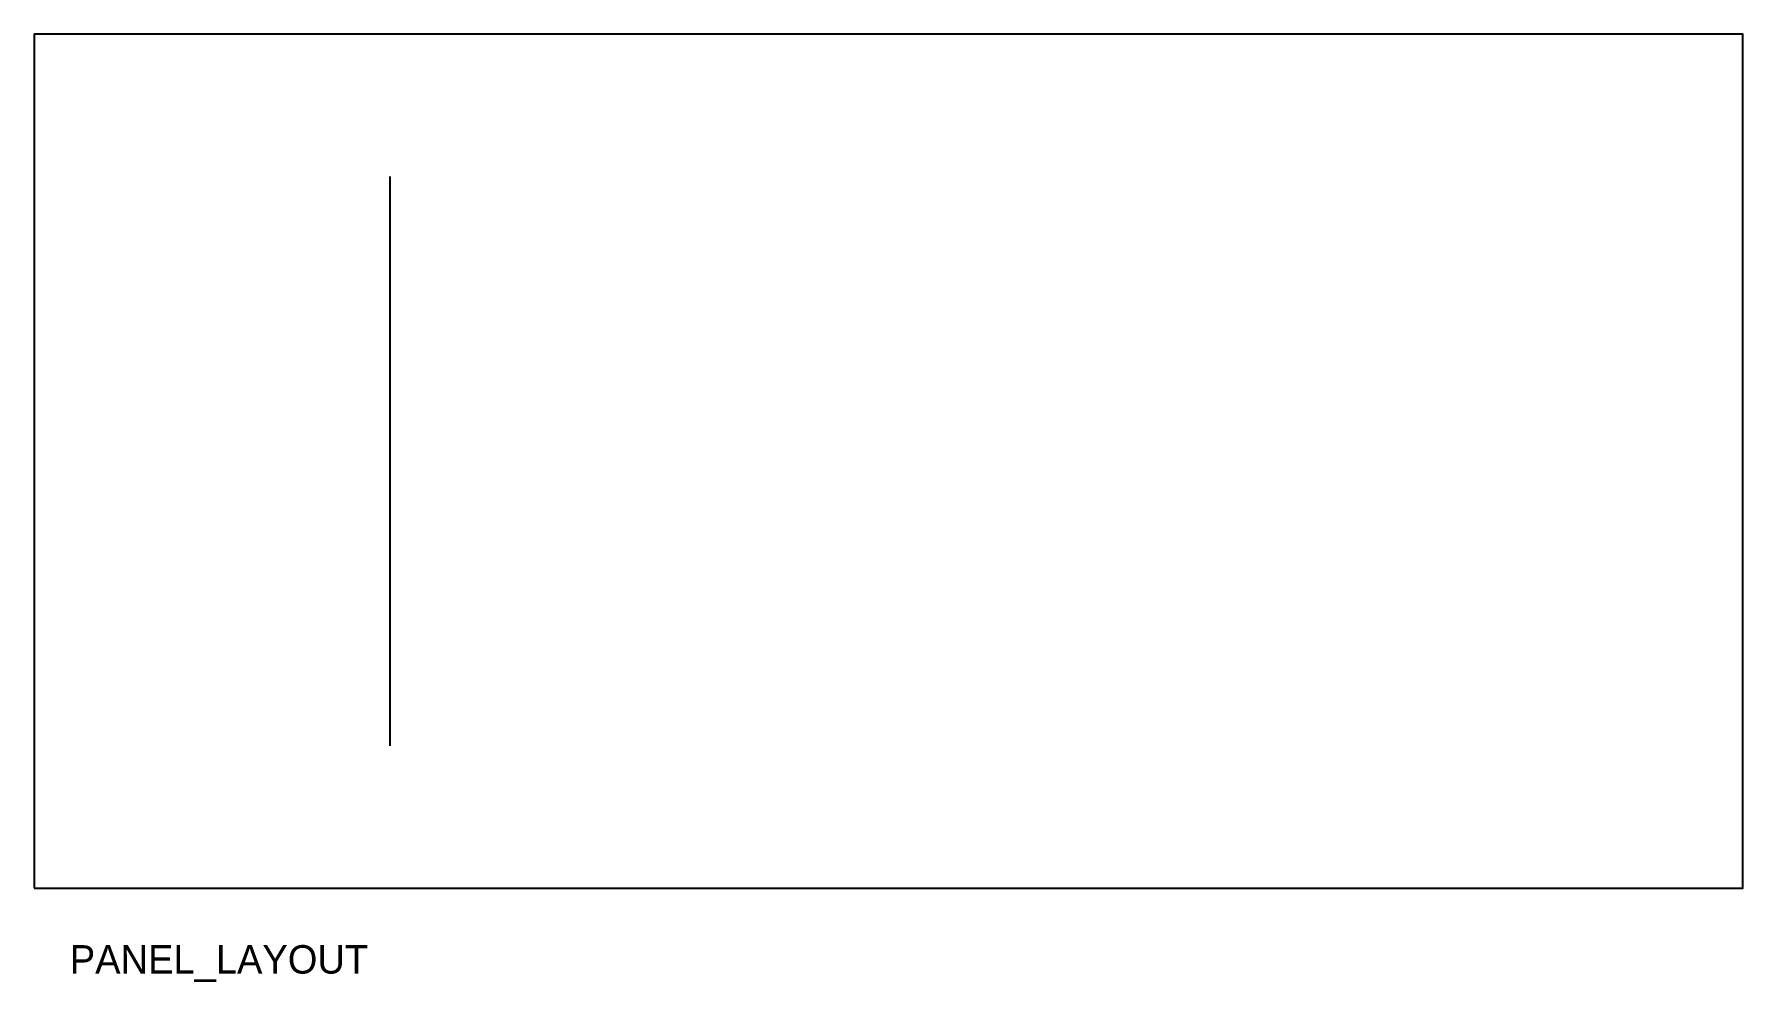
# Model space of a CAD drawing. Header units: metres. Extents: x 0 to 240, y -13 to 120.
import ezdxf

# ---------------------------------------------------------------- set-up
doc = ezdxf.new("R2010")
doc.units = ezdxf.units.M
for name, color, linetype in [('ANNOTATION', 7, 'Continuous'), ('CENTER', 7, 'Continuous'), ('OUTLINE', 7, 'Continuous')]:
    doc.layers.add(name, color=color, linetype=linetype)

msp = doc.modelspace()

# ---------------------------------------------------------------- linework, layer by layer
at = {"layer": 'CENTER'}
msp.add_line((50, 20), (50, 100), dxfattribs=at)
at = {"layer": 'OUTLINE'}
msp.add_lwpolyline([(0, 0), (240, 0), (240, 120), (0, 120)], close=True, dxfattribs=at)

# ---------------------------------------------------------------- texts
at = {"layer": 'ANNOTATION'}
msp.add_text('PANEL_LAYOUT', height=4, dxfattribs=at).set_placement((5, -12))

doc.saveas('drawing.dxf')
